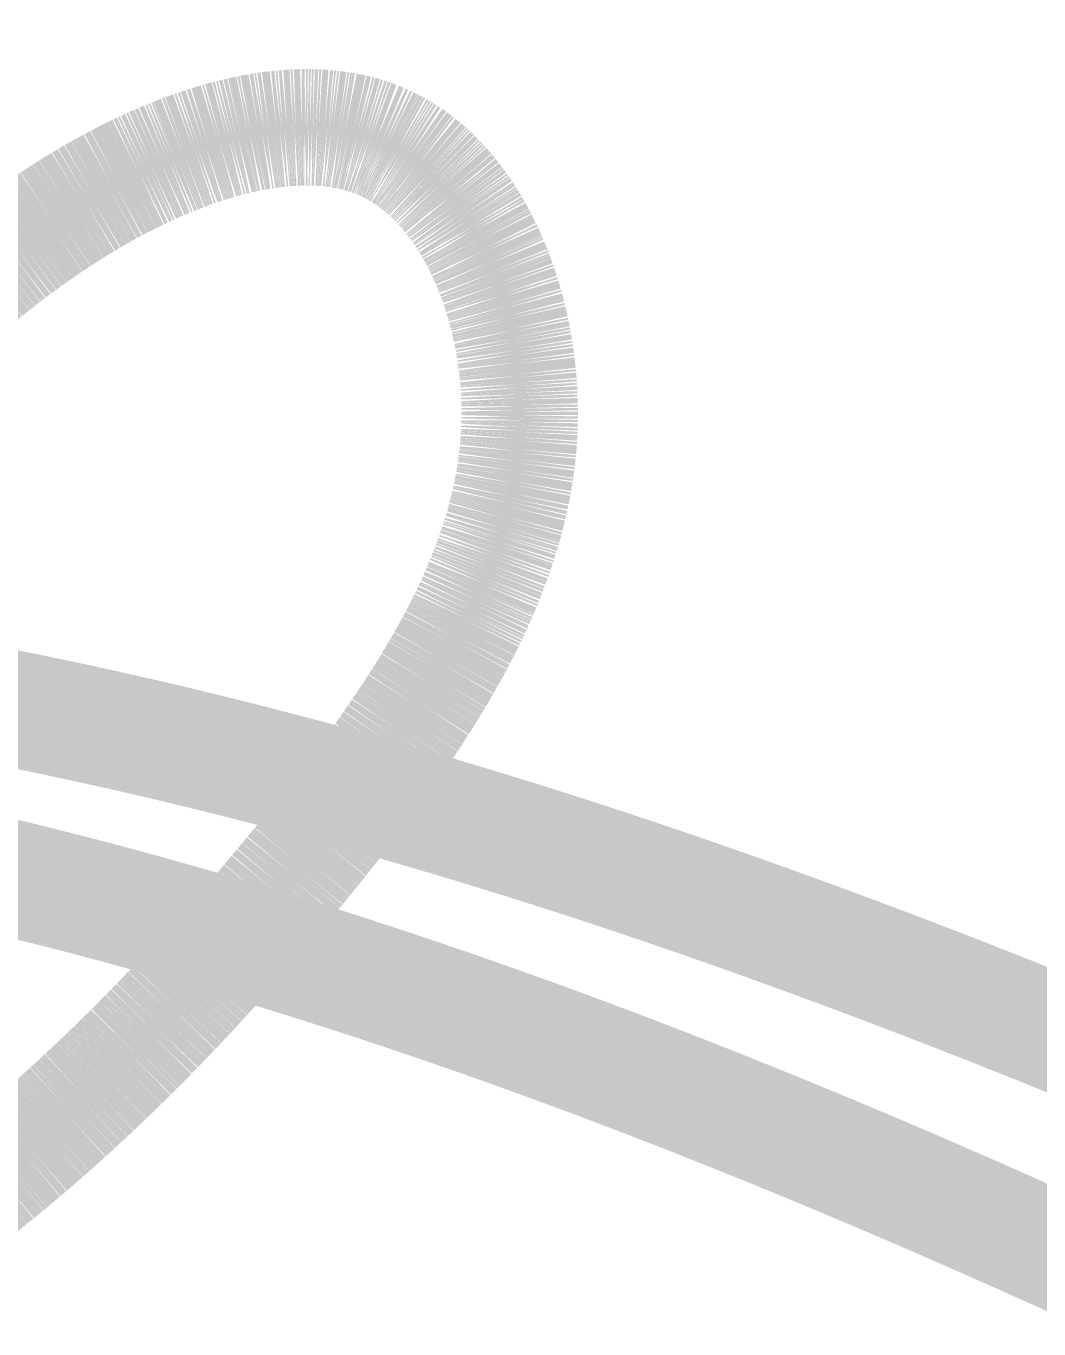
# Model space of a CAD drawing. Header units: inches. Extents: x 2832 to 8547, y -592 to 860.
# Drawn here: x 3593.452 to 3595.625, y 138.629 to 141.425 of the extents above; entities that cross this region are included whole.
import ezdxf
from ezdxf import colors
from ezdxf.entities.mleader import LeaderData, LeaderLine
from ezdxf.math import Vec2, Vec3

# ---------------------------------------------------------------- set-up
doc = ezdxf.new("R2010")
doc.units = ezdxf.units.IN
doc.header["$LTSCALE"] = 5
doc.header["$MEASUREMENT"] = 0
for name, color, linetype in [('BlueSolid', 5, 'Continuous'), ('DIM', 154, 'Continuous'), ('FORM', 5, 'Continuous'), ('NOTES', 5, 'Continuous')]:
    doc.layers.add(name, color=color, linetype=linetype)
doc.styles.add('Arial Narrow', font='ARIALN.TTF', dxfattribs={"height": 1.5})

# ---------------------------------------------------------------- blocks, each defined once
blk = doc.blocks.new('VBA_LIFTING_SLING_C')
at = {"layer": 'BlueSolid', "const_width": 0.25, "flags": 128}
blk.add_lwpolyline([(8.0247, -1.423, -0.000722), (8.0306, -1.418, -0.000764), (8.0364, -1.4132, -0.000744), (8.0424, -1.4082, -0.000786), (8.0482, -1.4034, -0.000766), (8.0542, -1.3985, -0.000808), (8.06, -1.3938, -0.000788), (8.066, -1.389, -0.00083), (8.0718, -1.3843, -0.00081), (8.0778, -1.3795, -0.000852), (8.0837, -1.3749, -0.000832), (8.0897, -1.3702, -0.000874), (8.0956, -1.3656, -0.000854), (8.1016, -1.3609, -0.000896), (8.1075, -1.3564, -0.000876), (8.1136, -1.3517, -0.000918), (8.1195, -1.3473, -0.000898), (8.1255, -1.3427, -0.00094), (8.1315, -1.3383, -0.00092), (8.1376, -1.3337, -0.000961), (8.1435, -1.3294, -0.000942), (8.1496, -1.3249, -0.000983), (8.1556, -1.3206, -0.000963), (8.1617, -1.3162, -0.001004), (8.1678, -1.3119, -0.000985), (8.1739, -1.3076, -0.001025), (8.1799, -1.3034, -0.001006), (8.1861, -1.2991, -0.001046), (8.1922, -1.2949, -0.001027), (8.1984, -1.2907, -0.001067), (8.2045, -1.2866, -0.001048), (8.2107, -1.2824, -0.001088), (8.2168, -1.2784, -0.001069), (8.2231, -1.2743, -0.001108), (8.2292, -1.2703, -0.001089), (8.2355, -1.2662, -0.001128), (8.2416, -1.2623, -0.001109), (8.2479, -1.2583, -0.001148), (8.2542, -1.2544, -0.001129), (8.2605, -1.2505, -0.001167), (8.2667, -1.2467, -0.001149), (8.2731, -1.2428, -0.001186), (8.2794, -1.2391, -0.001168), (8.2857, -1.2353, -0.001204), (8.2921, -1.2316, -0.001186), (8.2985, -1.2278, -0.001222), (8.3048, -1.2242, -0.001204), (8.3113, -1.2205, -0.001241), (8.3176, -1.217, -0.001222), (8.3241, -1.2134, -0.001261), (8.3305, -1.2099, -0.001242), (8.337, -1.2063, -0.001283), (8.3435, -1.2029, -0.001263), (8.35, -1.1994, -0.001306), (8.3564, -1.1961, -0.001285), (8.363, -1.1927, -0.001331), (8.3699, -1.1892, -0.001502), (8.3761, -1.1861, -0.001164), (8.3837, -1.1823, -0.001617), (8.3892, -1.1796, -0.000416), (8.3935, -1.1775, -0.000817), (8.3957, -1.1765, -0.000557), (8.3994, -1.1747, -0.000687), (8.4023, -1.1733, -0.000701), (8.4056, -1.1718, -0.000694), (8.4089, -1.1702, -0.000708), (8.4122, -1.1687, -0.000702), (8.4155, -1.1672, -0.000716), (8.4187, -1.1657, -0.000709), (8.4221, -1.1642, -0.000724), (8.4253, -1.1627, -0.000717), (8.4287, -1.1612, -0.000732), (8.4319, -1.1598, -0.000725), (8.4353, -1.1583, -0.000741), (8.4386, -1.1569, -0.000733), (8.4419, -1.1555, -0.000749), (8.4452, -1.154, -0.000742), (8.4485, -1.1526, -0.000758), (8.4518, -1.1512, -0.000751), (8.4551, -1.1498, -0.000767), (8.4584, -1.1485, -0.00076), (8.4617, -1.1471, -0.000777), (8.465, -1.1458, -0.000769), (8.4683, -1.1444, -0.000786), (8.4716, -1.1431, -0.000778), (8.475, -1.1418, -0.000796), (8.4783, -1.1405, -0.000788), (8.4816, -1.1392, -0.000806), (8.4849, -1.1379, -0.000798), (8.4882, -1.1366, -0.000817), (8.4915, -1.1354, -0.000808), (8.4949, -1.1341, -0.000827), (8.4982, -1.1329, -0.000819), (8.5015, -1.1317, -0.000838), (8.5048, -1.1305, -0.000829), (8.5081, -1.1293, -0.000849), (8.5114, -1.1281, -0.00084), (8.5147, -1.127, -0.000861), (8.518, -1.1258, -0.000852), (8.5214, -1.1247, -0.000872), (8.5247, -1.1235, -0.000863), (8.528, -1.1224, -0.000884), (8.5313, -1.1213, -0.000875), (8.5346, -1.1202, -0.000897), (8.5379, -1.1192, -0.000887), (8.5412, -1.1181, -0.000909), (8.5445, -1.117, -0.000899), (8.5478, -1.116, -0.000922), (8.5511, -1.115, -0.000912), (8.5544, -1.114, -0.000935), (8.5577, -1.113, -0.000925), (8.561, -1.112, -0.000949), (8.5643, -1.111, -0.000938), (8.5676, -1.1101, -0.000963), (8.5709, -1.1091, -0.000952), (8.5742, -1.1082, -0.000977), (8.5775, -1.1073, -0.000966), (8.5808, -1.1064, -0.000991), (8.5841, -1.1055, -0.00098), (8.5874, -1.1047, -0.001006), (8.5906, -1.1038, -0.000995), (8.5939, -1.103, -0.001021), (8.5972, -1.1021, -0.001009), (8.6005, -1.1013, -0.001037), (8.6038, -1.1005, -0.001025), (8.6071, -1.0998, -0.001052), (8.6103, -1.099, -0.00104), (8.6136, -1.0982, -0.001069), (8.6168, -1.0975, -0.001056), (8.6201, -1.0968, -0.001085), (8.6234, -1.0961, -0.001072), (8.6266, -1.0954, -0.001102), (8.6299, -1.0947, -0.001089), (8.6332, -1.0941, -0.001119), (8.6364, -1.0934, -0.001106), (8.6396, -1.0928, -0.001136), (8.6429, -1.0922, -0.001123), (8.6461, -1.0916, -0.001154), (8.6493, -1.091, -0.001141), (8.6526, -1.0904, -0.001172), (8.6558, -1.0899, -0.001158), (8.6591, -1.0894, -0.001191), (8.6623, -1.0888, -0.001177), (8.6655, -1.0883, -0.00121), (8.6687, -1.0879, -0.001195), (8.6719, -1.0874, -0.001229), (8.6751, -1.0869, -0.001214), (8.6783, -1.0865, -0.001249), (8.6815, -1.0861, -0.001234), (8.6847, -1.0857, -0.001269), (8.6879, -1.0853, -0.001253), (8.6911, -1.0849, -0.001289), (8.6943, -1.0846, -0.001273), (8.6975, -1.0843, -0.001309), (8.7006, -1.0839, -0.001294), (8.7038, -1.0836, -0.00133), (8.707, -1.0834, -0.001314), (8.7102, -1.0831, -0.001352), (8.7133, -1.0828, -0.001335), (8.7165, -1.0826, -0.001373), (8.7196, -1.0824, -0.001357), (8.7228, -1.0822, -0.001395), (8.7259, -1.082, -0.001378), (8.729, -1.0819, -0.001417), (8.7321, -1.0817, -0.0014), (8.7353, -1.0816, -0.00144), (8.7384, -1.0815, -0.001422), (8.7415, -1.0814, -0.001462), (8.7446, -1.0813, -0.001445), (8.7477, -1.0813, -0.001485), (8.7508, -1.0813, -0.001468), (8.7539, -1.0812, -0.001509), (8.757, -1.0812, -0.001491), (8.7601, -1.0813, -0.001532), (8.7631, -1.0813, -0.001514), (8.7662, -1.0814, -0.001556), (8.7692, -1.0814, -0.001538), (8.7723, -1.0815, -0.00158), (8.7753, -1.0816, -0.001561), (8.7784, -1.0818, -0.001604), (8.7814, -1.0819, -0.001585), (8.7845, -1.0821, -0.001628), (8.7875, -1.0823, -0.001609), (8.7905, -1.0825, -0.001652), (8.7935, -1.0827, -0.001633), (8.7965, -1.083, -0.001676), (8.7995, -1.0833, -0.001657), (8.8025, -1.0835, -0.001701), (8.8055, -1.0838, -0.001682), (8.8085, -1.0842, -0.001725), (8.8114, -1.0845, -0.001706), (8.8144, -1.0849, -0.00175), (8.8174, -1.0853, -0.00173), (8.8203, -1.0857, -0.001774), (8.8232, -1.0861, -0.001755), (8.8262, -1.0866, -0.001798), (8.8291, -1.087, -0.001779), (8.8321, -1.0875, -0.001822), (8.8349, -1.088, -0.001803), (8.8379, -1.0885, -0.001846), (8.8408, -1.0891, -0.001827), (8.8437, -1.0897, -0.00187), (8.8465, -1.0903, -0.001851), (8.8494, -1.0909, -0.001894), (8.8523, -1.0915, -0.001874), (8.8551, -1.0921, -0.001917), (8.858, -1.0928, -0.001898), (8.8608, -1.0935, -0.00194), (8.8637, -1.0942, -0.00192), (8.8665, -1.095, -0.001962), (8.8693, -1.0957, -0.001943), (8.8721, -1.0965, -0.001984), (8.8749, -1.0973, -0.001965), (8.8777, -1.0981, -0.002005), (8.8805, -1.099, -0.001987), (8.8833, -1.0998, -0.002026), (8.886, -1.1007, -0.002008), (8.8888, -1.1016, -0.002046), (8.8915, -1.1026, -0.002028), (8.8943, -1.1035, -0.002066), (8.897, -1.1045, -0.002048), (8.8997, -1.1055, -0.002084), (8.9024, -1.1065, -0.002067), (8.9052, -1.1075, -0.002102), (8.9078, -1.1086, -0.002085), (8.9105, -1.1097, -0.002119), (8.9132, -1.1108, -0.002103), (8.9159, -1.1119, -0.002136), (8.9185, -1.1131, -0.002119), (8.9212, -1.1143, -0.002151), (8.9238, -1.1154, -0.002135), (8.9265, -1.1167, -0.002165), (8.9291, -1.1179, -0.00215), (8.9317, -1.1192, -0.002177), (8.9343, -1.1205, -0.002173), (8.9369, -1.1218, -0.002177), (8.9394, -1.1231, -0.00218), (8.942, -1.1245, -0.002153), (8.9446, -1.1259, -0.002165), (8.9471, -1.1273, -0.002125), (8.9497, -1.1287, -0.002144), (8.9522, -1.1302, -0.002104), (8.9547, -1.1316, -0.002122), (8.9572, -1.1331, -0.002081), (8.9597, -1.1347, -0.0021), (8.9622, -1.1362, -0.002059), (8.9647, -1.1378, -0.002077), (8.9671, -1.1393, -0.002036), (8.9696, -1.141, -0.002054), (8.972, -1.1426, -0.002013), (8.9745, -1.1442, -0.002031), (8.9769, -1.1459, -0.00199), (8.9793, -1.1476, -0.002008), (8.9817, -1.1493, -0.001967), (8.9841, -1.1511, -0.001985), (8.9864, -1.1528, -0.001943), (8.9888, -1.1546, -0.001961), (8.9912, -1.1564, -0.00192), (8.9935, -1.1582, -0.001938), (8.9959, -1.16, -0.001897), (8.9982, -1.1619, -0.001915), (9.0005, -1.1638, -0.001874), (9.0028, -1.1657, -0.001891), (9.0051, -1.1676, -0.00185), (9.0074, -1.1696, -0.001868), (9.0096, -1.1715, -0.001827), (9.0119, -1.1735, -0.001845), (9.0142, -1.1755, -0.001805), (9.0164, -1.1775, -0.001822), (9.0186, -1.1796, -0.001782), (9.0208, -1.1816, -0.001799), (9.023, -1.1837, -0.001759), (9.0252, -1.1858, -0.001776), (9.0274, -1.1879, -0.001737), (9.0296, -1.1901, -0.001753), (9.0317, -1.1922, -0.001715), (9.0339, -1.1944, -0.001731), (9.036, -1.1966, -0.001694), (9.0382, -1.1988, -0.001709), (9.0403, -1.201, -0.001672), (9.0424, -1.2033, -0.001688), (9.0445, -1.2055, -0.001651), (9.0466, -1.2078, -0.001666), (9.0486, -1.2101, -0.00163), (9.0507, -1.2125, -0.001645), (9.0527, -1.2148, -0.00161), (9.0548, -1.2172, -0.001624), (9.0568, -1.2195, -0.00159), (9.0588, -1.2219, -0.001604), (9.0608, -1.2243, -0.00157), (9.0628, -1.2267, -0.001584), (9.0647, -1.2292, -0.001551), (9.0667, -1.2316, -0.001564), (9.0687, -1.2341, -0.001532), (9.0706, -1.2366, -0.001545), (9.0725, -1.2391, -0.001513), (9.0744, -1.2416, -0.001526), (9.0763, -1.2442, -0.001495), (9.0782, -1.2467, -0.001508), (9.0801, -1.2493, -0.001477), (9.082, -1.2519, -0.001489), (9.0838, -1.2545, -0.00146), (9.0857, -1.2571, -0.001472), (9.0875, -1.2597, -0.001443), (9.0893, -1.2624, -0.001454), (9.0911, -1.2651, -0.001426), (9.093, -1.2678, -0.001437), (9.0947, -1.2704, -0.00141), (9.0965, -1.2732, -0.001421), (9.0983, -1.2759, -0.001394), (9.1, -1.2786, -0.001405), (9.1017, -1.2814, -0.001378), (9.1035, -1.2842, -0.001389), (9.1052, -1.2869, -0.001363), (9.1069, -1.2897, -0.001374), (9.1086, -1.2925, -0.001349), (9.1102, -1.2954, -0.001359), (9.1119, -1.2982, -0.001335), (9.1135, -1.3011, -0.001344), (9.1152, -1.3039, -0.001321), (9.1168, -1.3068, -0.00133), (9.1184, -1.3097, -0.001307), (9.12, -1.3126, -0.001316), (9.1216, -1.3155, -0.001294), (9.1232, -1.3185, -0.001303), (9.1247, -1.3214, -0.001282), (9.1263, -1.3244, -0.00129), (9.1278, -1.3274, -0.001269), (9.1293, -1.3304, -0.001277), (9.1308, -1.3334, -0.001257), (9.1323, -1.3364, -0.001265), (9.1338, -1.3394, -0.001246), (9.1353, -1.3424, -0.001253), (9.1367, -1.3455, -0.001235), (9.1382, -1.3485, -0.001242), (9.1396, -1.3516, -0.001224), (9.141, -1.3547, -0.001231), (9.1424, -1.3578, -0.001214), (9.1438, -1.3609, -0.00122), (9.1452, -1.364, -0.001203), (9.1466, -1.3672, -0.00121), (9.1479, -1.3703, -0.001194), (9.1493, -1.3734, -0.0012), (9.1506, -1.3766, -0.001184), (9.1519, -1.3798, -0.00119), (9.1532, -1.383, -0.001176), (9.1545, -1.3862, -0.001181), (9.1558, -1.3894, -0.001167), (9.157, -1.3926, -0.001172), (9.1583, -1.3958, -0.001159), (9.1595, -1.399, -0.001164), (9.1607, -1.4023, -0.001151), (9.1619, -1.4055, -0.001156), (9.1631, -1.4088, -0.001143), (9.1643, -1.4121, -0.001148), (9.1655, -1.4154, -0.001136), (9.1666, -1.4187, -0.00114), (9.1678, -1.422, -0.001129), (9.1689, -1.4253, -0.001133), (9.17, -1.4286, -0.001122), (9.1711, -1.4319, -0.001126), (9.1722, -1.4353, -0.001116), (9.1733, -1.4386, -0.00112), (9.1743, -1.442, -0.00111), (9.1754, -1.4453, -0.001113), (9.1764, -1.4487, -0.001104), (9.1774, -1.4521, -0.001108), (9.1784, -1.4555, -0.001099), (9.1794, -1.4589, -0.001102), (9.1804, -1.4623, -0.001094), (9.1813, -1.4657, -0.001097), (9.1823, -1.4691, -0.001089), (9.1832, -1.4726, -0.001092), (9.1841, -1.476, -0.001085), (9.185, -1.4794, -0.001087), (9.1859, -1.4829, -0.001081), (9.1868, -1.4863, -0.001083), (9.1876, -1.4898, -0.001077), (9.1885, -1.4933, -0.001079), (9.1893, -1.4968, -0.001073), (9.1901, -1.5002, -0.001075), (9.1909, -1.5037, -0.00107), (9.1917, -1.5072, -0.001071), (9.1925, -1.5107, -0.001067), (9.1933, -1.5142, -0.001068), (9.194, -1.5178, -0.001064), (9.1948, -1.5213, -0.001065), (9.1955, -1.5248, -0.001062), (9.1962, -1.5283, -0.001063), (9.1969, -1.5319, -0.00106), (9.1975, -1.5354, -0.00106), (9.1982, -1.539, -0.001058), (9.1988, -1.5425, -0.001058), (9.1995, -1.5461, -0.001056), (9.2001, -1.5497, -0.001057), (9.2007, -1.5532, -0.001055), (9.2013, -1.5568, -0.001055), (9.2018, -1.5604, -0.001054), (9.2024, -1.564, -0.001054), (9.2029, -1.5676, -0.001053), (9.2035, -1.5712, -0.001053), (9.204, -1.5748, -0.001053), (9.2045, -1.5784, -0.001052), (9.205, -1.582, -0.001052), (9.2054, -1.5856, -0.001052), (9.2059, -1.5892, -0.001052), (9.2063, -1.5928, -0.001051), (9.2067, -1.5964, -0.001053), (9.2071, -1.6, -0.001052), (9.2075, -1.6037, -0.001053), (9.2079, -1.6073, -0.001052), (9.2083, -1.6109, -0.001054), (9.2086, -1.6146, -0.001052), (9.209, -1.6182, -0.001055), (9.2093, -1.6218, -0.001053), (9.2096, -1.6255, -0.001056), (9.2099, -1.6291, -0.001054), (9.2101, -1.6328, -0.001058), (9.2104, -1.6364, -0.001056), (9.2106, -1.6401, -0.00106), (9.2109, -1.6437, -0.001057), (9.2111, -1.6474, -0.001062), (9.2113, -1.6511, -0.001059), (9.2114, -1.6547, -0.001064), (9.2116, -1.6584, -0.001061), (9.2117, -1.662, -0.001067), (9.2119, -1.6657, -0.001064), (9.212, -1.6694, -0.00107), (9.2121, -1.673, -0.001066), (9.2122, -1.6767, -0.001073), (9.2122, -1.6804, -0.001069), (9.2123, -1.6841, -0.001076), (9.2123, -1.6877, -0.001072), (9.2124, -1.6914, -0.00108), (9.2124, -1.6951, -0.001076), (9.2124, -1.6987, -0.001083), (9.2123, -1.7024, -0.001079), (9.2123, -1.7061, -0.001087), (9.2122, -1.7097, -0.001083), (9.2122, -1.7134, -0.001092), (9.2121, -1.7171, -0.001087), (9.212, -1.7208, -0.001096), (9.2118, -1.7244, -0.001092), (9.2117, -1.7281, -0.001101), (9.2115, -1.7318, -0.001096), (9.2114, -1.7354, -0.001106), (9.2112, -1.7391, -0.001101), (9.211, -1.7428, -0.001111), (9.2108, -1.7464, -0.001107), (9.2105, -1.7501, -0.001116), (9.2103, -1.7537, -0.001116), (9.21, -1.7574, -0.001115), (9.2097, -1.7611, -0.001117), (9.2094, -1.7647, -0.001105), (9.2091, -1.7684, -0.001111), (9.2088, -1.772, -0.001097), (9.2084, -1.7757, -0.001104), (9.2081, -1.7793, -0.00109), (9.2077, -1.783, -0.001097), (9.2073, -1.7866, -0.001083), (9.2069, -1.7903, -0.00109), (9.2065, -1.7939, -0.001075), (9.206, -1.7976, -0.001083), (9.2056, -1.8012, -0.001068), (9.2051, -1.8048, -0.001075), (9.2046, -1.8085, -0.00106), (9.2041, -1.8121, -0.001067), (9.2036, -1.8157, -0.001052), (9.203, -1.8194, -0.001059), (9.2025, -1.823, -0.001044), (9.2019, -1.8266, -0.001052), (9.2013, -1.8302, -0.001036), (9.2007, -1.8339, -0.001043), (9.2001, -1.8375, -0.001028), (9.1995, -1.8411, -0.001035), (9.1988, -1.8447, -0.001019), (9.1982, -1.8483, -0.001027), (9.1975, -1.8519, -0.001011), (9.1968, -1.8556, -0.001019), (9.1961, -1.8592, -0.001002), (9.1954, -1.8628, -0.00101), (9.1947, -1.8664, -0.000993), (9.1939, -1.87, -0.001001), (9.1931, -1.8736, -0.000985), (9.1924, -1.8772, -0.000993), (9.1916, -1.8808, -0.000976), (9.1908, -1.8844, -0.000984), (9.1899, -1.888, -0.000967), (9.1891, -1.8916, -0.000975), (9.1883, -1.8952, -0.000958), (9.1874, -1.8988, -0.000966), (9.1865, -1.9024, -0.000949), (9.1856, -1.906, -0.000957), (9.1847, -1.9096, -0.00094), (9.1838, -1.9132, -0.000948), (9.1829, -1.9168, -0.000931), (9.1819, -1.9204, -0.000939), (9.181, -1.9239, -0.000922), (9.18, -1.9275, -0.00093), (9.179, -1.9311, -0.000912), (9.178, -1.9347, -0.000921), (9.177, -1.9382, -0.000903), (9.1759, -1.9418, -0.000911), (9.1749, -1.9454, -0.000894), (9.1738, -1.949, -0.000902), (9.1727, -1.9525, -0.000885), (9.1717, -1.9561, -0.000893), (9.1706, -1.9597, -0.000875), (9.1694, -1.9633, -0.000883), (9.1683, -1.9668, -0.000866), (9.1672, -1.9704, -0.000874), (9.166, -1.9739, -0.000857), (9.1649, -1.9775, -0.000865), (9.1637, -1.9811, -0.000847), (9.1625, -1.9846, -0.000855), (9.1613, -1.9882, -0.000838), (9.1601, -1.9918, -0.000846), (9.1588, -1.9953, -0.000829), (9.1576, -1.9989, -0.000837), (9.1563, -2.0024, -0.000819), (9.1551, -2.006, -0.000827), (9.1538, -2.0095, -0.00081), (9.1525, -2.0131, -0.000818), (9.1512, -2.0166, -0.000801), (9.1499, -2.0202, -0.000809), (9.1485, -2.0237, -0.000791), (9.1472, -2.0272, -0.000799), (9.1458, -2.0308, -0.000782), (9.1445, -2.0343, -0.00079), (9.1431, -2.0378, -0.000773), (9.1417, -2.0414, -0.000781), (9.1403, -2.0449, -0.000764), (9.1389, -2.0485, -0.000772), (9.1374, -2.052, -0.000754), (9.136, -2.0555, -0.000762), (9.1345, -2.059, -0.000745), (9.1331, -2.0626, -0.000753), (9.1316, -2.0661, -0.000736), (9.1301, -2.0696, -0.000744), (9.1286, -2.0731, -0.000727), (9.1271, -2.0767, -0.000735), (9.1256, -2.0802, -0.000718), (9.124, -2.0837, -0.000726), (9.1225, -2.0872, -0.000709), (9.1209, -2.0908, -0.000717), (9.1193, -2.0943, -0.0007), (9.1178, -2.0978, -0.000708), (9.1162, -2.1013, -0.000691), (9.1146, -2.1048, -0.000699), (9.1129, -2.1083, -0.000682), (9.1113, -2.1118, -0.00069), (9.1097, -2.1153, -0.000673), (9.108, -2.1188, -0.000681), (9.1064, -2.1223, -0.000664), (9.1047, -2.1259, -0.000672), (9.103, -2.1293, -0.000656), (9.1013, -2.1329, -0.000663), (9.0996, -2.1363, -0.000647), (9.0979, -2.1399, -0.000654), (9.0962, -2.1433, -0.000638), (9.0944, -2.1469, -0.000646), (9.0927, -2.1503, -0.00063), (9.0909, -2.1539, -0.000637), (9.0892, -2.1573, -0.000621), (9.0874, -2.1608, -0.000628), (9.0856, -2.1643, -0.000612), (9.0838, -2.1678, -0.00062), (9.082, -2.1713, -0.000604), (9.0804, -2.1744, -0.000492), (9.0783, -2.1783, -0.000715), (9.0771, -2.1806, -0.000367), (9.0747, -2.1852, -0.001411), (9.0715, -2.1911, -0.00102), (9.0672, -2.1991, -0.001294), (9.0636, -2.2057, -0.001155), (9.0595, -2.2131, -0.001094), (9.0556, -2.2201, -0.001122), (9.0517, -2.2269, -0.001062), (9.0477, -2.234, -0.00109), (9.0437, -2.2408, -0.001031), (9.0396, -2.2478, -0.001058), (9.0356, -2.2547, -0.001), (9.0315, -2.2617, -0.001027), (9.0274, -2.2685, -0.000969), (9.0231, -2.2755, -0.000996), (9.019, -2.2823, -0.000939), (9.0147, -2.2893, -0.000966), (9.0105, -2.2961, -0.00091), (9.0061, -2.3031, -0.000936), (9.0018, -2.3099, -0.000881), (8.9974, -2.3169, -0.000907), (8.993, -2.3236, -0.000852), (8.9885, -2.3306, -0.000878), (8.9841, -2.3374, -0.000824), (8.9795, -2.3444, -0.000849), (8.9751, -2.3511, -0.000796), (8.9704, -2.3581, -0.000821), (8.9659, -2.3648, -0.000769), (8.9612, -2.3718, -0.000794), (8.9566, -2.3785, -0.000742), (8.9519, -2.3855, -0.000767), (8.9472, -2.3922, -0.000716), (8.9424, -2.3992, -0.00074), (8.9377, -2.4059, -0.00069), (8.9329, -2.4129, -0.000714), (8.9281, -2.4196, -0.000664), (8.9232, -2.4265, -0.000688), (8.9184, -2.4332, -0.000639), (8.9135, -2.4402, -0.000662), (8.9086, -2.4468, -0.000614), (8.9036, -2.4538, -0.000637), (8.8987, -2.4605, -0.000589), (8.8936, -2.4674, -0.000612), (8.8887, -2.4741, -0.000565), (8.8836, -2.481, -0.000588), (8.8786, -2.4877, -0.000542), (8.8735, -2.4946, -0.000564), (8.8685, -2.5012, -0.000518), (8.8632, -2.5082, -0.00054), (8.8582, -2.5148, -0.000495), (8.8529, -2.5217, -0.000517), (8.8479, -2.5284, -0.000472), (8.8426, -2.5353, -0.000494), (8.8375, -2.5419, -0.000449), (8.8321, -2.5488, -0.000471), (8.827, -2.5554, -0.000427), (8.8216, -2.5624, -0.000448), (8.8164, -2.569, -0.000405), (8.811, -2.5759, -0.000426), (8.8058, -2.5825, -0.000383), (8.8003, -2.5894, -0.000404), (8.7951, -2.596, -0.000361), (8.7896, -2.6029, -0.000382), (8.7844, -2.6095, -0.00034), (8.7789, -2.6163, -0.000354), (8.7736, -2.6229, -0.000326), (8.7681, -2.6298, -0.000333), (8.7628, -2.6364, -0.000329), (8.7573, -2.6432, -0.000331), (8.7519, -2.6499, -0.00034), (8.7464, -2.6566, -0.000335), (8.7409, -2.6633, -0.000346), (8.7355, -2.67, -0.00034), (8.7299, -2.6768, -0.000351), (8.7244, -2.6834, -0.000345), (8.7189, -2.6902, -0.000356), (8.7134, -2.6968, -0.00035), (8.7078, -2.7036, -0.000361), (8.7022, -2.7102, -0.000355), (8.6966, -2.717, -0.000366), (8.691, -2.7236, -0.00036), (8.6854, -2.7304, -0.000371), (8.6798, -2.737, -0.000366), (8.6741, -2.7437, -0.000376), (8.6685, -2.7504, -0.000371), (8.6628, -2.7571, -0.000381), (8.6572, -2.7637, -0.000376), (8.6515, -2.7704, -0.000386), (8.6458, -2.777, -0.000381), (8.64, -2.7837, -0.000392), (8.6344, -2.7903, -0.000386), (8.6286, -2.797, -0.000397), (8.6229, -2.8036, -0.000391), (8.6171, -2.8102, -0.000402), (8.6113, -2.8168, -0.000397), (8.6055, -2.8235, -0.000407), (8.5997, -2.83, -0.000402), (8.5939, -2.8367, -0.000413), (8.5881, -2.8432, -0.000407), (8.5822, -2.8498, -0.000418), (8.5764, -2.8564, -0.000412), (8.5704, -2.863, -0.000423), (8.5646, -2.8695, -0.000418), (8.5587, -2.8761, -0.000429), (8.5528, -2.8826, -0.000423), (8.5468, -2.8892, -0.000434), (8.5409, -2.8957, -0.000429), (8.5349, -2.9023, -0.00044), (8.529, -2.9087, -0.000434), (8.523, -2.9153, -0.000445), (8.517, -2.9218, -0.000439), (8.511, -2.9283, -0.000451), (8.505, -2.9347, -0.000445), (8.4989, -2.9413, -0.000456), (8.4929, -2.9477, -0.00045), (8.4868, -2.9542, -0.000462), (8.4808, -2.9606, -0.000456), (8.4746, -2.9671, -0.000467), (8.4686, -2.9735, -0.000462), (8.4624, -2.9799, -0.000473), (8.4563, -2.9863, -0.000467), (8.4502, -2.9927, -0.000479), (8.444, -2.9991, -0.000473), (8.4378, -3.0055, -0.000484), (8.4317, -3.0119, -0.000479), (8.4254, -3.0183, -0.00049), (8.4193, -3.0246, -0.000484), (8.413, -3.0309, -0.000496), (8.4068, -3.0372, -0.00049), (8.4005, -3.0436, -0.000502), (8.3943, -3.0499, -0.000496), (8.388, -3.0562, -0.000508), (8.3817, -3.0624, -0.000502), (8.3754, -3.0688, -0.000514), (8.3691, -3.075, -0.000507), (8.3627, -3.0813, -0.000519), (8.3564, -3.0875, -0.000513), (8.35, -3.0937, -0.000525), (8.3436, -3.0999, -0.000519), (8.3372, -3.1061, -0.000531), (8.3308, -3.1123, -0.000525), (8.3244, -3.1185, -0.000537), (8.318, -3.1246, -0.000531), (8.3115, -3.1308, -0.000543), (8.3051, -3.1369, -0.000537), (8.2986, -3.1431, -0.00055), (8.2921, -3.1492, -0.000543), (8.2856, -3.1553, -0.000556), (8.2791, -3.1613, -0.000549), (8.2725, -3.1675, -0.000562), (8.266, -3.1735, -0.000556), (8.2594, -3.1796, -0.000568), (8.2529, -3.1855, -0.000562), (8.2462, -3.1916, -0.000574), (8.2397, -3.1976, -0.000568), (8.233, -3.2036, -0.000581), (8.2264, -3.2095, -0.000574), (8.2197, -3.2155, -0.000587), (8.2131, -3.2214, -0.00058), (8.2064, -3.2274, -0.000593), (8.1997, -3.2333, -0.000587), (8.193, -3.2392, -0.0006), (8.1863, -3.245, -0.000593), (8.1795, -3.2509, -0.000606), (8.1728, -3.2567, -0.000599), (8.166, -3.2626, -0.000612), (8.1593, -3.2684, -0.000606), (8.1524, -3.2742, -0.000619), (8.1457, -3.28, -0.000612), (8.1388, -3.2858, -0.000625), (8.132, -3.2915, -0.000619), (8.1251, -3.2973, -0.000632), (8.1183, -3.303, -0.000625), (8.1114, -3.3087, -0.000638), (8.1045, -3.3143, -0.000632), (8.0976, -3.32, -0.000645), (8.0907, -3.3257, -0.000638), (8.0837, -3.3313, -0.000651), (8.0768, -3.3369, -0.000645), (8.0698, -3.3425, -0.000658), (8.0628, -3.3481, -0.000651), (8.0558, -3.3537, -0.000665), (8.0488, -3.3592, -0.000658), (8.0417, -3.3647, -0.000671), (8.0347, -3.3702, -0.000665), (8.0276, -3.3757, -0.000678), (8.0206, -3.3812, -0.000671)], format="xyb", dxfattribs=at)
at = {"layer": 'BlueSolid', "const_width": 0.25}
for points in [[(8.0186, -2.3082), (8.0388, -2.312), (8.059, -2.3159), (8.0791, -2.3198), (8.0993, -2.3238), (8.1194, -2.3278), (8.1395, -2.3319), (8.1596, -2.336), (8.1797, -2.3401), (8.1998, -2.3443), (8.2198, -2.3485), (8.2398, -2.3527), (8.2598, -2.357), (8.2798, -2.3613), (8.2998, -2.3657), (8.3197, -2.3701), (8.3396, -2.3746), (8.3595, -2.379), (8.3794, -2.3836), (8.3993, -2.3881), (8.4191, -2.3927), (8.439, -2.3973), (8.4588, -2.402), (8.4786, -2.4067), (8.4984, -2.4115), (8.5181, -2.4163), (8.5379, -2.4211), (8.5576, -2.4259), (8.5773, -2.4308), (8.597, -2.4358), (8.6167, -2.4407), (8.656, -2.4508), (8.6952, -2.461), (8.7343, -2.4713), (8.7735, -2.4817), (8.8125, -2.4923), (8.8515, -2.5031), (8.8904, -2.514), (8.9292, -2.525), (8.968, -2.5361), (9.0068, -2.5474), (9.0455, -2.5588), (9.0841, -2.5703), (9.1227, -2.582), (9.1612, -2.5938), (9.1997, -2.6057), (9.2381, -2.6177), (9.2764, -2.6299), (9.3148, -2.6421), (9.353, -2.6545), (9.3913, -2.667), (9.4294, -2.6797), (9.4676, -2.6924), (9.5057, -2.7053), (9.5437, -2.7182), (9.5817, -2.7313), (9.6197, -2.7445), (9.6576, -2.7578), (9.6955, -2.7712), (9.7333, -2.7847), (9.7711, -2.7983), (9.8089, -2.812), (9.8467, -2.8258), (9.8844, -2.8397), (9.9221, -2.8537), (9.9597, -2.8678), (9.9973, -2.882), (10.0349, -2.8963), (10.0725, -2.9106), (10.11, -2.9251), (10.1475, -2.9397), (10.185, -2.9543), (10.2225, -2.969), (10.2599, -2.9839), (10.2973, -2.9988), (10.3347, -3.0137), (10.3721, -3.0288), (10.4095, -3.0439), (10.4468, -3.0591), (10.4842, -3.0744)], [(10.4549, -3.5349), (10.4505, -3.5328), (10.446, -3.5308), (10.4416, -3.5288), (10.4371, -3.5268), (10.4327, -3.5248), (10.4283, -3.5228), (10.4238, -3.5207), (10.4194, -3.5187), (10.415, -3.5167), (10.4105, -3.5147), (10.4061, -3.5127), (10.4016, -3.5107), (10.3972, -3.5087), (10.3928, -3.5067), (10.3883, -3.5047), (10.3839, -3.5026), (10.3794, -3.5006), (10.375, -3.4986), (10.3706, -3.4966), (10.3661, -3.4946), (10.3617, -3.4926), (10.3572, -3.4906), (10.3528, -3.4886), (10.3483, -3.4866), (10.3439, -3.4846), (10.3395, -3.4826), (10.335, -3.4807), (10.3306, -3.4787), (10.3261, -3.4767), (10.3217, -3.4747), (10.3172, -3.4727), (10.3128, -3.4707), (10.3083, -3.4687), (10.3039, -3.4667), (10.2995, -3.4647), (10.295, -3.4628), (10.2906, -3.4608), (10.2861, -3.4588), (10.2817, -3.4568), (10.2772, -3.4548), (10.2728, -3.4528), (10.2683, -3.4509), (10.2639, -3.4489), (10.2594, -3.4469), (10.255, -3.4449), (10.2505, -3.443), (10.2461, -3.441), (10.2416, -3.439), (10.2372, -3.4371), (10.2327, -3.4351), (10.2283, -3.4331), (10.2238, -3.4312), (10.2194, -3.4292), (10.2149, -3.4272), (10.2105, -3.4253), (10.206, -3.4233), (10.2016, -3.4213), (10.1971, -3.4194), (10.1927, -3.4174), (10.1882, -3.4155), (10.1838, -3.4135), (10.1793, -3.4115), (10.1749, -3.4096), (10.1704, -3.4076), (10.1659, -3.4057), (10.1615, -3.4037), (10.157, -3.4018), (10.1526, -3.3998), (10.1481, -3.3979), (10.1437, -3.3959), (10.1392, -3.394), (10.1348, -3.3921), (10.1303, -3.3901), (10.1258, -3.3882), (10.1214, -3.3862), (10.1169, -3.3843), (10.1125, -3.3824), (10.108, -3.3804), (10.1035, -3.3785), (10.0991, -3.3766), (10.0946, -3.3746), (10.0902, -3.3727), (10.0857, -3.3708), (10.0812, -3.3688), (10.0768, -3.3669), (10.0723, -3.365), (10.0678, -3.3631), (10.0634, -3.3611), (10.0589, -3.3592), (10.0545, -3.3573), (10.05, -3.3554), (10.0455, -3.3534), (10.0411, -3.3515), (10.0366, -3.3496), (10.0321, -3.3477), (10.0277, -3.3458), (10.0232, -3.3439), (10.0187, -3.342), (10.0143, -3.34), (10.0098, -3.3381), (10.0053, -3.3362), (10.0008, -3.3343), (9.9964, -3.3324), (9.9919, -3.3305), (9.9874, -3.3286), (9.983, -3.3267), (9.9785, -3.3248), (9.974, -3.3229), (9.9696, -3.321), (9.9651, -3.3191), (9.9606, -3.3172), (9.9561, -3.3153), (9.9517, -3.3134), (9.9472, -3.3115), (9.9427, -3.3097), (9.9382, -3.3078), (9.9338, -3.3059), (9.9293, -3.304), (9.9248, -3.3021), (9.9203, -3.3002), (9.9158, -3.2983), (9.9114, -3.2965), (9.9069, -3.2946), (9.9024, -3.2927), (9.8979, -3.2908), (9.8935, -3.2889), (9.889, -3.2871), (9.8845, -3.2852), (9.88, -3.2833), (9.8755, -3.2815), (9.871, -3.2796), (9.8666, -3.2777), (9.8621, -3.2759), (9.8576, -3.274), (9.8531, -3.2721), (9.8486, -3.2703), (9.8441, -3.2684), (9.8397, -3.2665), (9.8352, -3.2647), (9.8307, -3.2628), (9.8262, -3.261), (9.8217, -3.2591), (9.8172, -3.2573), (9.8127, -3.2554), (9.8082, -3.2536), (9.8038, -3.2517), (9.7993, -3.2499), (9.7948, -3.248), (9.7903, -3.2462), (9.7858, -3.2443), (9.7813, -3.2425), (9.7768, -3.2407), (9.7723, -3.2388), (9.7678, -3.237), (9.7633, -3.2351), (9.7588, -3.2333), (9.7543, -3.2315), (9.7498, -3.2296), (9.7453, -3.2278), (9.7408, -3.226), (9.7363, -3.2242), (9.7318, -3.2223), (9.7273, -3.2205), (9.7228, -3.2187), (9.7183, -3.2169), (9.7138, -3.215), (9.7093, -3.2132), (9.7048, -3.2114), (9.7003, -3.2096), (9.6958, -3.2078), (9.6913, -3.206), (9.6868, -3.2042), (9.6823, -3.2023), (9.6778, -3.2005), (9.6733, -3.1987), (9.6688, -3.1969), (9.6643, -3.1951), (9.6598, -3.1933), (9.6553, -3.1915), (9.6508, -3.1897), (9.6463, -3.1879), (9.6418, -3.1861), (9.6372, -3.1843), (9.6327, -3.1825), (9.6282, -3.1807), (9.6237, -3.1789), (9.6192, -3.1772), (9.6147, -3.1754), (9.6102, -3.1736), (9.6057, -3.1718), (9.6011, -3.17), (9.5966, -3.1682), (9.5921, -3.1665), (9.5876, -3.1647), (9.5831, -3.1629), (9.5786, -3.1611), (9.574, -3.1593), (9.5695, -3.1576), (9.565, -3.1558), (9.5605, -3.154), (9.556, -3.1523), (9.5514, -3.1505), (9.5469, -3.1487), (9.5424, -3.147), (9.5379, -3.1452), (9.5333, -3.1434), (9.5288, -3.1417), (9.5243, -3.1399), (9.5198, -3.1382), (9.5152, -3.1364), (9.5107, -3.1347), (9.5062, -3.1329), (9.5017, -3.1312), (9.4971, -3.1294), (9.4926, -3.1277), (9.4881, -3.1259), (9.4835, -3.1242), (9.479, -3.1224), (9.4745, -3.1207), (9.4699, -3.119), (9.4654, -3.1172), (9.4609, -3.1155), (9.4563, -3.1137), (9.4518, -3.112), (9.4473, -3.1103), (9.4427, -3.1086), (9.4382, -3.1068), (9.4336, -3.1051), (9.4291, -3.1034), (9.4246, -3.1016), (9.42, -3.0999), (9.4155, -3.0982), (9.4109, -3.0965), (9.4064, -3.0948), (9.4019, -3.0931), (9.3973, -3.0913), (9.3928, -3.0896), (9.3882, -3.0879), (9.3837, -3.0862), (9.3791, -3.0845), (9.3746, -3.0828), (9.37, -3.0811), (9.3655, -3.0794), (9.3609, -3.0777), (9.3564, -3.076), (9.3518, -3.0743), (9.3473, -3.0726), (9.3427, -3.0709), (9.3382, -3.0692), (9.3336, -3.0675), (9.3291, -3.0658), (9.3245, -3.0642), (9.32, -3.0625), (9.3154, -3.0608), (9.3108, -3.0591), (9.3063, -3.0574), (9.3017, -3.0557), (9.2972, -3.0541), (9.2926, -3.0524), (9.288, -3.0507), (9.2835, -3.049), (9.2789, -3.0474), (9.2744, -3.0457), (9.2698, -3.044), (9.2652, -3.0424), (9.2607, -3.0407), (9.2561, -3.039), (9.2515, -3.0374), (9.247, -3.0357), (9.2424, -3.0341), (9.2378, -3.0324), (9.2332, -3.0308), (9.2287, -3.0291), (9.2241, -3.0275), (9.2195, -3.0258), (9.215, -3.0242), (9.2104, -3.0225), (9.2058, -3.0209), (9.2012, -3.0192), (9.1967, -3.0176), (9.1921, -3.016), (9.1875, -3.0143), (9.1829, -3.0127), (9.1783, -3.011), (9.1738, -3.0094), (9.1692, -3.0078), (9.1646, -3.0062), (9.16, -3.0045), (9.1554, -3.0029), (9.1508, -3.0013), (9.1463, -2.9997), (9.1417, -2.998), (9.1371, -2.9964), (9.1325, -2.9948), (9.1279, -2.9932), (9.1233, -2.9916), (9.1187, -2.99), (9.1141, -2.9884), (9.1095, -2.9868), (9.105, -2.9852), (9.1004, -2.9836), (9.0958, -2.982), (9.0912, -2.9804), (9.0866, -2.9788), (9.082, -2.9772), (9.0774, -2.9756), (9.0728, -2.974), (9.0682, -2.9724), (9.0636, -2.9708), (9.059, -2.9692), (9.0544, -2.9676), (9.0498, -2.966), (9.0452, -2.9645), (9.0406, -2.9629), (9.036, -2.9613), (9.0314, -2.9597), (9.0268, -2.9582), (9.0221, -2.9566), (9.0175, -2.955), (9.0129, -2.9534), (9.0083, -2.9519), (9.0037, -2.9503), (8.9991, -2.9488), (8.9945, -2.9472), (8.9899, -2.9456), (8.9853, -2.9441), (8.9806, -2.9425), (8.976, -2.941), (8.9714, -2.9394), (8.9668, -2.9379), (8.9622, -2.9363), (8.9575, -2.9348), (8.9529, -2.9332), (8.9483, -2.9317), (8.9437, -2.9301), (8.9391, -2.9286), (8.9344, -2.9271), (8.9298, -2.9255), (8.9252, -2.924), (8.9206, -2.9225), (8.9159, -2.9209), (8.9113, -2.9194), (8.9067, -2.9179), (8.902, -2.9164), (8.8974, -2.9148), (8.8928, -2.9133), (8.8881, -2.9118), (8.8835, -2.9103), (8.8789, -2.9088), (8.8742, -2.9073), (8.8696, -2.9057), (8.865, -2.9042), (8.8603, -2.9027), (8.8557, -2.9012), (8.851, -2.8997), (8.8464, -2.8982), (8.8417, -2.8967), (8.8371, -2.8952), (8.8325, -2.8937), (8.8278, -2.8922), (8.8232, -2.8908), (8.8185, -2.8893), (8.8139, -2.8878), (8.8092, -2.8863), (8.8046, -2.8848), (8.7999, -2.8833), (8.7953, -2.8818), (8.7906, -2.8804), (8.786, -2.8789), (8.7813, -2.8774), (8.7766, -2.876), (8.772, -2.8745), (8.7673, -2.873), (8.7627, -2.8715), (8.758, -2.8701), (8.7534, -2.8686), (8.7487, -2.8672), (8.744, -2.8657), (8.7394, -2.8643), (8.7347, -2.8628), (8.73, -2.8613), (8.7254, -2.8599), (8.7207, -2.8584), (8.716, -2.857), (8.7114, -2.8556), (8.7067, -2.8541), (8.702, -2.8527), (8.6973, -2.8512), (8.6927, -2.8498), (8.688, -2.8484), (8.6833, -2.8469), (8.6786, -2.8455), (8.674, -2.8441), (8.6693, -2.8427), (8.6646, -2.8412), (8.6599, -2.8398), (8.6552, -2.8384), (8.6506, -2.837), (8.6459, -2.8356), (8.6412, -2.8342), (8.6365, -2.8327), (8.6318, -2.8313), (8.6271, -2.8299), (8.6224, -2.8285), (8.6177, -2.8271), (8.6131, -2.8257), (8.6084, -2.8243), (8.6037, -2.8229), (8.599, -2.8215), (8.5943, -2.8201), (8.5897, -2.8188), (8.5853, -2.8175), (8.581, -2.8162), (8.5768, -2.815), (8.5729, -2.8138), (8.5692, -2.8127), (8.5658, -2.8117), (8.5627, -2.8108), (8.5598, -2.81), (8.5571, -2.8092), (8.5545, -2.8084), (8.552, -2.8077), (8.5496, -2.807), (8.5473, -2.8063), (8.5449, -2.8056), (8.5426, -2.8049), (8.5402, -2.8043), (8.5379, -2.8036), (8.5355, -2.8029), (8.5332, -2.8022), (8.5308, -2.8015), (8.5284, -2.8008), (8.5261, -2.8002), (8.5237, -2.7995), (8.5214, -2.7988), (8.519, -2.7981), (8.5167, -2.7974), (8.5143, -2.7968), (8.5119, -2.7961), (8.5096, -2.7954), (8.5072, -2.7947), (8.5049, -2.7941), (8.5025, -2.7934), (8.5002, -2.7927), (8.4978, -2.792), (8.4954, -2.7914), (8.4931, -2.7907), (8.4907, -2.79), (8.4884, -2.7893), (8.486, -2.7887), (8.4836, -2.788), (8.4813, -2.7873), (8.4789, -2.7867), (8.4766, -2.786), (8.4742, -2.7853), (8.4718, -2.7846), (8.4695, -2.784), (8.4671, -2.7833), (8.4647, -2.7826), (8.4624, -2.782), (8.46, -2.7813), (8.4577, -2.7806), (8.4553, -2.78), (8.4529, -2.7793), (8.4506, -2.7787), (8.4482, -2.778), (8.4458, -2.7773), (8.4435, -2.7767), (8.4411, -2.776), (8.4387, -2.7753), (8.4364, -2.7747), (8.434, -2.774), (8.4316, -2.7734), (8.4293, -2.7727), (8.4269, -2.772), (8.4245, -2.7714), (8.4222, -2.7707), (8.4198, -2.7701), (8.4174, -2.7694), (8.4151, -2.7688), (8.4127, -2.7681), (8.4103, -2.7674), (8.408, -2.7668), (8.4056, -2.7661), (8.4032, -2.7655), (8.4008, -2.7648), (8.3985, -2.7642), (8.3961, -2.7635), (8.3937, -2.7629), (8.3914, -2.7622), (8.389, -2.7616), (8.3866, -2.7609), (8.3842, -2.7603), (8.3819, -2.7596), (8.3795, -2.759), (8.3771, -2.7583), (8.3748, -2.7577), (8.3724, -2.7571), (8.37, -2.7564), (8.3676, -2.7558), (8.3653, -2.7551), (8.3629, -2.7545), (8.3605, -2.7538), (8.3581, -2.7532), (8.3558, -2.7525), (8.3534, -2.7519), (8.351, -2.7513), (8.3486, -2.7506), (8.3463, -2.75), (8.3439, -2.7493), (8.3415, -2.7487), (8.3391, -2.7481), (8.3367, -2.7474), (8.3344, -2.7468), (8.332, -2.7462), (8.3296, -2.7455), (8.3272, -2.7449), (8.3249, -2.7442), (8.3225, -2.7436), (8.3201, -2.743), (8.3177, -2.7423), (8.3153, -2.7417), (8.313, -2.7411), (8.3106, -2.7405), (8.3082, -2.7398), (8.3058, -2.7392), (8.3034, -2.7386), (8.301, -2.7379), (8.2987, -2.7373), (8.2963, -2.7367), (8.2939, -2.736), (8.2915, -2.7354), (8.2891, -2.7348), (8.2867, -2.7342), (8.2844, -2.7335), (8.282, -2.7329), (8.2796, -2.7323), (8.2772, -2.7317), (8.2748, -2.731), (8.2724, -2.7304), (8.27, -2.7298), (8.2677, -2.7292), (8.2653, -2.7286), (8.2629, -2.7279), (8.2605, -2.7273), (8.2581, -2.7267), (8.2557, -2.7261), (8.2533, -2.7255), (8.2509, -2.7248), (8.2486, -2.7242), (8.2462, -2.7236), (8.2438, -2.723), (8.2414, -2.7224), (8.239, -2.7218), (8.2366, -2.7212), (8.2342, -2.7205), (8.2318, -2.7199), (8.2294, -2.7193), (8.227, -2.7187), (8.2247, -2.7181), (8.2223, -2.7175), (8.2199, -2.7169), (8.2175, -2.7163), (8.2151, -2.7157), (8.2127, -2.715), (8.2103, -2.7144), (8.2079, -2.7138), (8.2055, -2.7132), (8.2031, -2.7126), (8.2007, -2.712), (8.1983, -2.7114), (8.1959, -2.7108), (8.1935, -2.7102), (8.1911, -2.7096), (8.1887, -2.709), (8.1863, -2.7084), (8.184, -2.7078), (8.1816, -2.7072), (8.1792, -2.7066), (8.1768, -2.706), (8.1744, -2.7054), (8.172, -2.7048), (8.1696, -2.7042), (8.1672, -2.7036), (8.1648, -2.703), (8.1624, -2.7024), (8.16, -2.7018), (8.1576, -2.7012), (8.1552, -2.7006), (8.1528, -2.7), (8.1504, -2.6994), (8.148, -2.6988), (8.1456, -2.6982), (8.1432, -2.6977), (8.1408, -2.6971), (8.1384, -2.6965), (8.1359, -2.6959), (8.1335, -2.6953), (8.1311, -2.6947), (8.1287, -2.6941), (8.1263, -2.6935), (8.1239, -2.6929), (8.1215, -2.6924), (8.1191, -2.6918), (8.1167, -2.6912), (8.1143, -2.6906), (8.1119, -2.69), (8.1095, -2.6894), (8.1071, -2.6888), (8.1047, -2.6883), (8.1023, -2.6877), (8.0999, -2.6871), (8.0975, -2.6865), (8.095, -2.6859), (8.0926, -2.6854), (8.0902, -2.6848), (8.0878, -2.6842), (8.0854, -2.6836), (8.083, -2.6831), (8.0806, -2.6825), (8.0782, -2.6819), (8.0758, -2.6813), (8.0734, -2.6808), (8.0709, -2.6802), (8.0685, -2.6796), (8.0661, -2.679), (8.0637, -2.6785), (8.0613, -2.6779), (8.0589, -2.6773), (8.0565, -2.6767), (8.0541, -2.6762), (8.0516, -2.6756), (8.0492, -2.675), (8.0468, -2.6745), (8.0444, -2.6739), (8.042, -2.6733), (8.0396, -2.6728), (8.0372, -2.6722), (8.0347, -2.6716), (8.0323, -2.6711), (8.0299, -2.6705), (8.0275, -2.6699)]]:
    blk.add_lwpolyline(points, dxfattribs=at)
blk = doc.blocks.new('VBA_PLAN_NOTES2')
at = {"layer": 'NOTES'}
ml = blk.add_multileader_mtext('Standard', dxfattribs=at)
ml.set_content('OPERATOR ANGLE (TURNED UP)', color=5, style='Arial Narrow')
ml.set_leader_properties(color=4)
ml.build(insert=Vec2(0, 0))
ml.multileader.update_dxf_attribs({"text_left_attachment_type": 2, "text_right_attachment_type": 2, "dogleg_length": 0.0625, "arrow_head_size": 1.5, "scale": 12})
ctx = ml.context
ctx.base_point, ctx.scale, ctx.char_height, ctx.arrow_head_size, ctx.landing_gap_size, ctx.plane_origin = Vec3(-2.6603, 71.3975, 0.0632), 12, 1.5, 1.5, 0.75, Vec3(3.6754, 54.3498, 0.0632)
ctx.left_attachment, ctx.right_attachment = 2, 2
notes = []
notes.append((ctx, [(0, (1, 1, 0), (-3.4103, 71.3975, 0.0632), (1, 0), 0.75, [(0, [(-8.8724, 77.2441, 0.0632)], 0, [])])]))
ctx.mtext.insert, ctx.mtext.width, ctx.mtext.flow_direction = Vec3(-1.9103, 73.6441, 0.0632), 18.563302, 5
for ctx, leaders in notes:
    for number, flags, end, landing, length, lines in leaders:
        leader = LeaderData()
        leader.index, (leader.has_last_leader_line, leader.has_dogleg_vector, leader.attachment_direction) = number, flags
        leader.last_leader_point, leader.dogleg_vector, leader.dogleg_length = Vec3(end), Vec3(landing), length
        for number, points, colour, breaks in lines:
            line = LeaderLine()
            line.index, line.vertices, line.color, line.breaks = number, Vec3.list(points), colors.encode_raw_color(colour), breaks
            leader.lines.append(line)
        ctx.leaders.append(leader)

msp = doc.modelspace()

# ---------------------------------------------------------------- block references
at = {"layer": 'DIM'}
msp.add_blockref('VBA_LIFTING_SLING_C', (3585.29905, 142.28859), dxfattribs=at)
at = {"layer": 'FORM'}
msp.add_blockref('VBA_PLAN_NOTES2', (3503.4051, 68.70547), dxfattribs=at)

doc.saveas('drawing.dxf')
